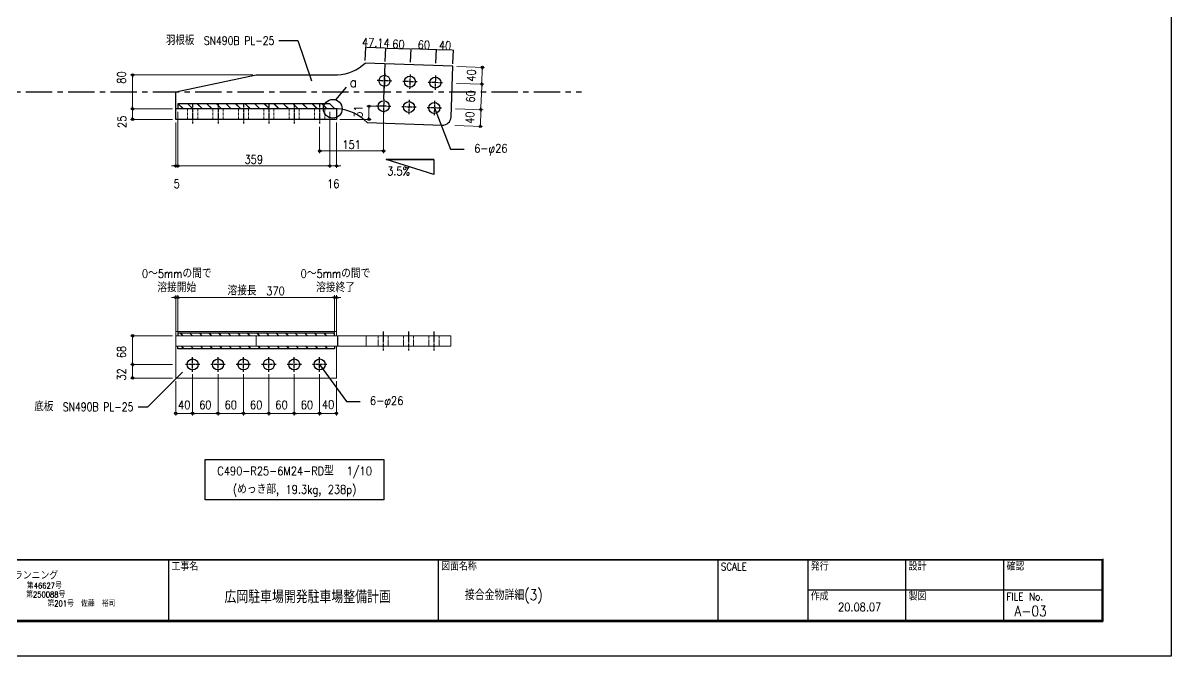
# Model space of a CAD drawing. Extents: x 89504 to 820828, y -112826 to 219894.
# Drawn here: x 812910 to 815623, y -108856 to -107361 of the extents above; entities that cross this region are included whole.
import ezdxf
from ezdxf.enums import TextEntityAlignment as Align

# ---------------------------------------------------------------- set-up
doc = ezdxf.new("R2010")
doc.units = 0
doc.header["$MEASUREMENT"] = 0
for name, pattern in [('CENTER', [2, 1.25, -0.25, 0.25, -0.25]), ('CENTER1', [10, 6.25, -1.25, 1.25, -1.25]), ('DUMMY', [0])]:
    doc.linetypes.add(name, pattern=pattern)
doc.layers.get('0').update_dxf_attribs({"color": 3, "linetype": 'CONTINUOUS'})
doc.layers.get('Defpoints').update_dxf_attribs({"linetype": 'CONTINUOUS'})
for name, color, linetype, plot in [('00_ADDL', 253, 'CONTINUOUS', False), ('_1-F_ADDL', 8, 'DUMMY', False), ('waku$0$DEF', 161, 'CONTINUOUS', False)]:
    doc.layers.add(name, color=color, linetype=linetype, plot=plot)
for name, color, linetype in [('00_修正第五回', 2, 'CONTINUOUS'), ('I図面枠', 211, 'CONTINUOUS'), ('waku$0$MOJI', 7, 'CONTINUOUS'), ('waku$0$ZATU', 3, 'CONTINUOUS'), ('waku$0$図面０-KIJUN', 7, 'CONTINUOUS'), ('寸法', 4, 'CONTINUOUS'), ('金物', 7, 'CONTINUOUS')]:
    doc.layers.add(name, color=color, linetype=linetype)
doc.styles.add('DRACAD', font='txt', dxfattribs={"width": 0.85, "bigfont": 'extfont2'})
doc.styles.add('KANJI', font='simplex.shx', dxfattribs={"width": 0.7, "bigfont": 'extfont2.shx'})
doc.styles.add('S020', font='simplex.shx', dxfattribs={"width": 0.8, "height": 100, "bigfont": 'extfont2.shx'})
doc.styles.get("Standard").update_dxf_attribs({"font": 'arial.ttf'})
doc.styles.add('waku$0$DRACAD', font='txt', dxfattribs={"width": 0.85, "bigfont": 'extfont2'})
doc.dimstyles.new('ISO-25', dxfattribs={"dimtxt": 2.5, "dimasz": 2.5, "dimexe": 1.25, "dimexo": 0.625, "dimtad": 1, "dimdec": 4, "dimdsep": 46, "dimtxsty": 'Standard', "dimcen": 2.5, "dimadec": 0, "dimazin": 0, "dimtfac": 1, "dimtdec": 4, "dimtmove": 0, "dimatfit": 3, "dimfxl": 1, "dimtolj": 1, "dimtzin": 0, "dimarcsym": 0})
doc.dimstyles.new('S5', dxfattribs={"dimscale": 5, "dimtxt": 4, "dimasz": 1, "dimexe": 1, "dimexo": 1.5, "dimgap": 1, "dimtad": 1, "dimtxsty": 'KANJI', "dimblk": 'ORIGIN', "dimcen": 0, "dimclrd": 256, "dimclre": 256, "dimclrt": 256, "dimadec": 0, "dimazin": 0, "dimtfac": 1, "dimtmove": 2, "dimatfit": 2, "dimfxl": 1, "dimtolj": 2, "dimlwd": 5, "dimlwe": 5, "dimarcsym": 0})

# ---------------------------------------------------------------- blocks, each defined once
blk = doc.blocks.new('waku')
at = {"layer": 'waku$0$DEF'}
blk.add_lwpolyline([(-76102, 40666), (92098, 40666), (92098, -78134), (-76102, -78134)], close=True, dxfattribs=at)
at = {"layer": 'waku$0$ZATU', "color": 5}
for p, q in [((-69538, -69001), (85614, -69001)), ((-69490, -69048), (85566, -69048)), ((-2644, -69048), (-2644, -74759)), ((22842, -69048), (22842, -74759)), ((49272, -69048), (49272, -74759)), ((57768, -69048), (57768, -74759)), ((67018, -69048), (67018, -74759)), ((76269, -69048), (76269, -74759)), ((85566, -69048), (85566, -74759)), ((85614, -69001), (85614, -74806)), ((85661, -68954), (85661, -74854)), ((57768, -71880), (85566, -71880)), ((-69585, -74854), (85661, -74854)), ((-69538, -74806), (85614, -74806)), ((-69490, -74759), (85566, -74759))]:
    blk.add_line(p, q, dxfattribs=at)
at = {"layer": 'waku$0$MOJI', "style": 'waku$0$DRACAD', "width": 0.85}
for s, height, p in [('広岡駐車場開発駐車場整備計画', 1200.08, (10506, -72478)), ('20.08.07', 800.1, (62673, -73506))]:
    blk.add_text(s, height=height, dxfattribs=at).set_placement(p, align=Align.MIDDLE)
at = {"layer": 'waku$0$ZATU', "color": 5, "style": 'waku$0$DRACAD', "width": 0.85}
for s, p in [('工事名', (-2361, -70040)), ('図面名称', (23125, -70040)), ('SCALE', (49556, -70040)), ('発行', (58051, -70040)), ('設計', (67301, -70040)), ('確認', (76552, -70040)), ('作成', (58051, -72871)), ('製図', (67301, -72871)), ('FILE No.', (76552, -72871))]:
    blk.add_text(s, height=707.9, dxfattribs=at).set_placement(p)
at = {"layer": 'waku$0$図面０-KIJUN', "linetype": 'Continuous', "style": 'waku$0$DRACAD', "width": 0.85}
for s, height, p in [('   株式会社\u3000エス・ティプランニング', 700, (-28130, -70881)), ('      設計事務所登録 \u3000(東京都）  第46627号', 550, (-28130, -71755)), ('      一級建築士登録\u3000 (大臣）   第250088号', 550, (-28130, -72600)), ('      構造設計一級建築士            第201号\u3000佐藤\u3000裕司', 550, (-28130, -73445))]:
    blk.add_text(s, height=height, dxfattribs=at).set_placement(p)
blk = doc.blocks.new('_ORIGIN')
at = {"color": 0, "linetype": 'ByBlock'}
blk.add_line((0, 0), (-1, 0), dxfattribs=at)
blk.add_circle((0, 0), 0.5, dxfattribs=at)
blk = doc.blocks.new('*D69')
at = {"layer": 'Defpoints', "color": 0, "transparency": 16777216}
for p in [(813271.2, -108099.6), (813169.4, -108167.6), (813271.2, -108167.6)]:
    blk.add_point(p, dxfattribs=at)
at = {"layer": '寸法', "lineweight": 5, "transparency": 16777216}
for p, q in [((813263.7, -108099.6), (813164.4, -108099.6)), ((813169.4, -108104.6), (813169.4, -108162.6)), ((813263.7, -108167.6), (813164.4, -108167.6))]:
    blk.add_line(p, q, dxfattribs=at)
at = {"layer": '寸法', "lineweight": 5, "transparency": 16777216, "xscale": 5, "yscale": 5, "zscale": 5}
for p, rotation in [((813169.4, -108099.6), 90), ((813169.4, -108167.6), 270)]:
    blk.add_blockref('_ORIGIN', p, dxfattribs=dict(at, rotation=rotation))
at = {"layer": '寸法', "transparency": 16777216, "insert": (813143.2, -108138.1), "char_height": 20, "attachment_point": 5, "rotation": 90, "style": 'DRACAD'}
blk.add_mtext('\\A2;68', dxfattribs=at)
blk = doc.blocks.new('*D70')
at = {"layer": 'Defpoints', "color": 0, "transparency": 16777216}
for p in [(813271.2, -108167.6), (813169.4, -108199.6), (813271.2, -108199.6)]:
    blk.add_point(p, dxfattribs=at)
at = {"layer": '寸法', "lineweight": 5, "transparency": 16777216}
for p, q in [((813263.7, -108167.6), (813164.4, -108167.6)), ((813169.4, -108172.6), (813169.4, -108194.6)), ((813263.7, -108199.6), (813164.4, -108199.6))]:
    blk.add_line(p, q, dxfattribs=at)
at = {"layer": '寸法', "lineweight": 5, "transparency": 16777216, "xscale": 5, "yscale": 5, "zscale": 5}
for p, rotation in [((813169.4, -108167.6), 90), ((813169.4, -108199.6), 270)]:
    blk.add_blockref('_ORIGIN', p, dxfattribs=dict(at, rotation=rotation))
at = {"layer": '寸法', "transparency": 16777216, "insert": (813143.2, -108191), "char_height": 20, "attachment_point": 5, "rotation": 90, "style": 'DRACAD'}
blk.add_mtext('\\A2;32', dxfattribs=at)
blk = doc.blocks.new('*D71')
at = {"layer": 'Defpoints', "color": 0, "transparency": 16777216}
for p in [(813371.2, -108182.6), (813431.2, -108182.6), (813371.2, -108283.1)]:
    blk.add_point(p, dxfattribs=at)
at = {"layer": '寸法', "lineweight": 5, "transparency": 16777216}
for p, q in [((813371.2, -108190.1), (813371.2, -108288.1)), ((813431.2, -108190.1), (813431.2, -108288.1)), ((813426.2, -108283.1), (813376.2, -108283.1))]:
    blk.add_line(p, q, dxfattribs=at)
at = {"layer": '寸法', "lineweight": 5, "transparency": 16777216, "xscale": 5, "yscale": 5, "zscale": 5, "rotation": 180}
blk.add_blockref('_ORIGIN', (813371.2, -108283.1), dxfattribs=at)
at = {"layer": '寸法', "lineweight": 5, "transparency": 16777216, "xscale": 5, "yscale": 5, "zscale": 5}
blk.add_blockref('_ORIGIN', (813431.2, -108283.1), dxfattribs=at)
at = {"layer": '寸法', "transparency": 16777216, "insert": (813401.2, -108263.1), "char_height": 20, "attachment_point": 5, "style": 'DRACAD'}
blk.add_mtext('\\A2;60', dxfattribs=at)
blk = doc.blocks.new('*D72')
at = {"layer": 'Defpoints', "color": 0, "transparency": 16777216}
for p in [(813311.2, -108182.6), (813271.2, -108199.6), (813271.2, -108283.1)]:
    blk.add_point(p, dxfattribs=at)
at = {"layer": '寸法', "lineweight": 5, "transparency": 16777216}
for p, q in [((813311.2, -108190.1), (813311.2, -108288.1)), ((813271.2, -108207.1), (813271.2, -108288.1)), ((813306.2, -108283.1), (813276.2, -108283.1))]:
    blk.add_line(p, q, dxfattribs=at)
at = {"layer": '寸法', "lineweight": 5, "transparency": 16777216, "xscale": 5, "yscale": 5, "zscale": 5, "rotation": 180}
blk.add_blockref('_ORIGIN', (813271.2, -108283.1), dxfattribs=at)
at = {"layer": '寸法', "lineweight": 5, "transparency": 16777216, "xscale": 5, "yscale": 5, "zscale": 5}
blk.add_blockref('_ORIGIN', (813311.2, -108283.1), dxfattribs=at)
at = {"layer": '寸法', "transparency": 16777216, "insert": (813291.2, -108263.1), "char_height": 20, "attachment_point": 5, "style": 'DRACAD'}
blk.add_mtext('\\A2;40', dxfattribs=at)
blk = doc.blocks.new('*D73')
at = {"layer": 'Defpoints', "color": 0, "transparency": 16777216}
for p in [(813491.2, -108182.6), (813551.2, -108182.6), (813491.2, -108283.1)]:
    blk.add_point(p, dxfattribs=at)
at = {"layer": '寸法', "lineweight": 5, "transparency": 16777216}
for p, q in [((813491.2, -108190.1), (813491.2, -108288.1)), ((813551.2, -108190.1), (813551.2, -108288.1)), ((813546.2, -108283.1), (813496.2, -108283.1))]:
    blk.add_line(p, q, dxfattribs=at)
at = {"layer": '寸法', "lineweight": 5, "transparency": 16777216, "xscale": 5, "yscale": 5, "zscale": 5, "rotation": 180}
blk.add_blockref('_ORIGIN', (813491.2, -108283.1), dxfattribs=at)
at = {"layer": '寸法', "lineweight": 5, "transparency": 16777216, "xscale": 5, "yscale": 5, "zscale": 5}
blk.add_blockref('_ORIGIN', (813551.2, -108283.1), dxfattribs=at)
at = {"layer": '寸法', "transparency": 16777216, "insert": (813521.2, -108263.1), "char_height": 20, "attachment_point": 5, "style": 'DRACAD'}
blk.add_mtext('\\A2;60', dxfattribs=at)
blk = doc.blocks.new('*D74')
at = {"layer": 'Defpoints', "color": 0, "transparency": 16777216}
for p in [(813551.2, -108182.6), (813611.2, -108182.6), (813611.2, -108283.1)]:
    blk.add_point(p, dxfattribs=at)
at = {"layer": '寸法', "lineweight": 5, "transparency": 16777216}
for p, q in [((813551.2, -108190.1), (813551.2, -108288.1)), ((813611.2, -108190.1), (813611.2, -108288.1)), ((813556.2, -108283.1), (813606.2, -108283.1))]:
    blk.add_line(p, q, dxfattribs=at)
at = {"layer": '寸法', "lineweight": 5, "transparency": 16777216, "xscale": 5, "yscale": 5, "zscale": 5, "rotation": 180}
blk.add_blockref('_ORIGIN', (813551.2, -108283.1), dxfattribs=at)
at = {"layer": '寸法', "lineweight": 5, "transparency": 16777216, "xscale": 5, "yscale": 5, "zscale": 5}
blk.add_blockref('_ORIGIN', (813611.2, -108283.1), dxfattribs=at)
at = {"layer": '寸法', "transparency": 16777216, "insert": (813581.2, -108263.1), "char_height": 20, "attachment_point": 5, "style": 'DRACAD'}
blk.add_mtext('\\A2;60', dxfattribs=at)
blk = doc.blocks.new('*D75')
at = {"layer": 'Defpoints', "color": 0, "transparency": 16777216}
for p in [(813611.2, -108182.6), (813651.2, -108199.6), (813611.2, -108283.1)]:
    blk.add_point(p, dxfattribs=at)
at = {"layer": '寸法', "lineweight": 5, "transparency": 16777216}
for p, q in [((813611.2, -108190.1), (813611.2, -108288.1)), ((813651.2, -108207.1), (813651.2, -108288.1)), ((813646.2, -108283.1), (813616.2, -108283.1))]:
    blk.add_line(p, q, dxfattribs=at)
at = {"layer": '寸法', "lineweight": 5, "transparency": 16777216, "xscale": 5, "yscale": 5, "zscale": 5, "rotation": 180}
blk.add_blockref('_ORIGIN', (813611.2, -108283.1), dxfattribs=at)
at = {"layer": '寸法', "lineweight": 5, "transparency": 16777216, "xscale": 5, "yscale": 5, "zscale": 5}
blk.add_blockref('_ORIGIN', (813651.2, -108283.1), dxfattribs=at)
at = {"layer": '寸法', "transparency": 16777216, "insert": (813631.2, -108262.3), "char_height": 20, "attachment_point": 5, "style": 'DRACAD'}
blk.add_mtext('\\A2;40', dxfattribs=at)
blk = doc.blocks.new('*D76')
at = {"layer": 'Defpoints', "color": 0, "transparency": 16777216}
for p in [(813431.2, -108182.6), (813491.2, -108182.6), (813431.2, -108283.1)]:
    blk.add_point(p, dxfattribs=at)
at = {"layer": '寸法', "lineweight": 5, "transparency": 16777216}
for p, q in [((813431.2, -108190.1), (813431.2, -108288.1)), ((813491.2, -108190.1), (813491.2, -108288.1)), ((813486.2, -108283.1), (813436.2, -108283.1))]:
    blk.add_line(p, q, dxfattribs=at)
at = {"layer": '寸法', "lineweight": 5, "transparency": 16777216, "xscale": 5, "yscale": 5, "zscale": 5, "rotation": 180}
blk.add_blockref('_ORIGIN', (813431.2, -108283.1), dxfattribs=at)
at = {"layer": '寸法', "lineweight": 5, "transparency": 16777216, "xscale": 5, "yscale": 5, "zscale": 5}
blk.add_blockref('_ORIGIN', (813491.2, -108283.1), dxfattribs=at)
at = {"layer": '寸法', "transparency": 16777216, "insert": (813461.2, -108263.1), "char_height": 20, "attachment_point": 5, "style": 'DRACAD'}
blk.add_mtext('\\A2;60', dxfattribs=at)
blk = doc.blocks.new('*D77')
at = {"layer": 'Defpoints', "color": 0, "transparency": 16777216}
for p in [(813311.2, -108182.6), (813371.2, -108182.6), (813311.2, -108283.1)]:
    blk.add_point(p, dxfattribs=at)
at = {"layer": '寸法', "lineweight": 5, "transparency": 16777216}
for p, q in [((813311.2, -108190.1), (813311.2, -108288.1)), ((813371.2, -108190.1), (813371.2, -108288.1)), ((813366.2, -108283.1), (813316.2, -108283.1))]:
    blk.add_line(p, q, dxfattribs=at)
at = {"layer": '寸法', "lineweight": 5, "transparency": 16777216, "xscale": 5, "yscale": 5, "zscale": 5, "rotation": 180}
blk.add_blockref('_ORIGIN', (813311.2, -108283.1), dxfattribs=at)
at = {"layer": '寸法', "lineweight": 5, "transparency": 16777216, "xscale": 5, "yscale": 5, "zscale": 5}
blk.add_blockref('_ORIGIN', (813371.2, -108283.1), dxfattribs=at)
at = {"layer": '寸法', "transparency": 16777216, "insert": (813341.2, -108263.1), "char_height": 20, "attachment_point": 5, "style": 'DRACAD'}
blk.add_mtext('\\A2;60', dxfattribs=at)
blk = doc.blocks.new('*D81')
at = {"layer": 'Defpoints', "color": 0, "linetype": 'Continuous', "transparency": 16777216}
for p in [(813276.2, -108009.1), (813271.2, -108099.6), (813276.2, -108099.6)]:
    blk.add_point(p, dxfattribs=at)
at = {"layer": '寸法', "linetype": 'Continuous', "lineweight": 5, "transparency": 16777216}
for p, q in [((813266.2, -108009.1), (813261.2, -108009.1)), ((813271.2, -108092.1), (813271.2, -108004.1)), ((813271.2, -108009.1), (813276.2, -108009.1)), ((813276.2, -108092.1), (813276.2, -108004.1)), ((813281.2, -108009.1), (813286.2, -108009.1))]:
    blk.add_line(p, q, dxfattribs=at)
at = {"layer": '寸法', "linetype": 'Continuous', "lineweight": 5, "transparency": 16777216, "xscale": 5, "yscale": 5, "zscale": 5}
blk.add_blockref('_ORIGIN', (813271.2, -108009.1), dxfattribs=at)
at = {"layer": '寸法', "linetype": 'Continuous', "lineweight": 5, "transparency": 16777216, "xscale": 5, "yscale": 5, "zscale": 5, "rotation": 180}
blk.add_blockref('_ORIGIN', (813276.2, -108009.1), dxfattribs=at)
at = {"layer": '寸法', "linetype": 'Continuous', "transparency": 16777216, "insert": (813273.7, -107969.9), "char_height": 20, "attachment_point": 5, "style": 'DRACAD'}
blk.add_mtext('\\A2;0～5mmの間で\\P溶接開始', dxfattribs=at)
blk = doc.blocks.new('*D82')
at = {"layer": 'Defpoints', "color": 0, "linetype": 'Continuous', "transparency": 16777216}
for p in [(813646.2, -108009.1), (813276.2, -108099.6), (813646.2, -108099.6)]:
    blk.add_point(p, dxfattribs=at)
at = {"layer": '寸法', "linetype": 'Continuous', "lineweight": 5, "transparency": 16777216}
for p, q in [((813276.2, -108092.1), (813276.2, -108004.1)), ((813281.2, -108009.1), (813641.2, -108009.1)), ((813646.2, -108092.1), (813646.2, -108004.1))]:
    blk.add_line(p, q, dxfattribs=at)
at = {"layer": '寸法', "linetype": 'Continuous', "lineweight": 5, "transparency": 16777216, "xscale": 5, "yscale": 5, "zscale": 5, "rotation": 180}
blk.add_blockref('_ORIGIN', (813276.2, -108009.1), dxfattribs=at)
at = {"layer": '寸法', "linetype": 'Continuous', "lineweight": 5, "transparency": 16777216, "xscale": 5, "yscale": 5, "zscale": 5}
blk.add_blockref('_ORIGIN', (813646.2, -108009.1), dxfattribs=at)
at = {"layer": '寸法', "linetype": 'Continuous', "transparency": 16777216, "insert": (813461.2, -107994.1), "char_height": 20, "attachment_point": 5, "style": 'DRACAD'}
blk.add_mtext('\\A2;溶接長\u3000370', dxfattribs=at)
blk = doc.blocks.new('*D83')
at = {"layer": 'Defpoints', "color": 0, "linetype": 'Continuous', "transparency": 16777216}
for p in [(813651.2, -108009.1), (813646.2, -108099.6), (813651.2, -108099.6)]:
    blk.add_point(p, dxfattribs=at)
at = {"layer": '寸法', "linetype": 'Continuous', "lineweight": 5, "transparency": 16777216}
for p, q in [((813641.2, -108009.1), (813636.2, -108009.1)), ((813646.2, -108092.1), (813646.2, -108004.1)), ((813646.2, -108009.1), (813651.2, -108009.1)), ((813651.2, -108092.1), (813651.2, -108004.1)), ((813656.2, -108009.1), (813661.2, -108009.1))]:
    blk.add_line(p, q, dxfattribs=at)
at = {"layer": '寸法', "linetype": 'Continuous', "lineweight": 5, "transparency": 16777216, "xscale": 5, "yscale": 5, "zscale": 5}
blk.add_blockref('_ORIGIN', (813646.2, -108009.1), dxfattribs=at)
at = {"layer": '寸法', "linetype": 'Continuous', "lineweight": 5, "transparency": 16777216, "xscale": 5, "yscale": 5, "zscale": 5, "rotation": 180}
blk.add_blockref('_ORIGIN', (813651.2, -108009.1), dxfattribs=at)
at = {"layer": '寸法', "linetype": 'Continuous', "transparency": 16777216, "insert": (813648.7, -107969.9), "char_height": 20, "attachment_point": 5, "style": 'DRACAD'}
blk.add_mtext('\\A2;0～5mmの間で\\P溶接終了', dxfattribs=at)
blk = doc.blocks.new('*D43')
at = {"layer": 'Defpoints', "color": 0, "transparency": 16777216}
for p in [(813928.1, -107463), (813926.7, -107503), (813994.3, -107505.4)]:
    blk.add_point(p, dxfattribs=at)
at = {"layer": '寸法', "lineweight": 5, "transparency": 16777216}
for p, q in [((813935.6, -107463.3), (814000.7, -107465.6)), ((813995.5, -107470.4), (813994.5, -107500.4)), ((813934.2, -107503.3), (813999.3, -107505.5))]:
    blk.add_line(p, q, dxfattribs=at)
at = {"layer": '寸法', "lineweight": 5, "transparency": 16777216, "xscale": 5, "yscale": 5, "zscale": 5}
for p, rotation in [((813995.7, -107465.4), 87.99999999978769), ((813994.3, -107505.4), 267.9999999997877)]:
    blk.add_blockref('_ORIGIN', p, dxfattribs=dict(at, rotation=rotation))
at = {"layer": '寸法', "transparency": 16777216, "insert": (813969.6, -107484.5), "char_height": 20, "attachment_point": 5, "rotation": 88, "style": 'DRACAD'}
blk.add_mtext('\\A2;40', dxfattribs=at)
blk = doc.blocks.new('*D44')
at = {"layer": 'Defpoints', "color": 0, "transparency": 16777216}
for p in [(813924.6, -107563), (813923.2, -107602.9), (813990.8, -107605.3)]:
    blk.add_point(p, dxfattribs=at)
at = {"layer": '寸法', "lineweight": 5, "transparency": 16777216}
for p, q in [((813932.1, -107563.2), (813997.2, -107565.5)), ((813992.1, -107570.3), (813991, -107600.3)), ((813930.7, -107603.2), (813995.8, -107605.5))]:
    blk.add_line(p, q, dxfattribs=at)
at = {"layer": '寸法', "lineweight": 5, "transparency": 16777216, "xscale": 5, "yscale": 5, "zscale": 5}
for p, rotation in [((813992.2, -107565.3), 87.99999999978769), ((813990.8, -107605.3), 267.9999999997877)]:
    blk.add_blockref('_ORIGIN', p, dxfattribs=dict(at, rotation=rotation))
at = {"layer": '寸法', "transparency": 16777216, "insert": (813966.1, -107584.4), "char_height": 20, "attachment_point": 5, "rotation": 88, "style": 'DRACAD'}
blk.add_mtext('\\A2;40', dxfattribs=at)
blk = doc.blocks.new('*D49')
at = {"layer": 'Defpoints', "color": 0, "transparency": 16777216}
for p in [(813926.7, -107503), (813924.6, -107563), (813992.2, -107565.3)]:
    blk.add_point(p, dxfattribs=at)
at = {"layer": '寸法', "lineweight": 5, "transparency": 16777216}
for p, q in [((813934.2, -107503.3), (813999.3, -107505.5)), ((813994.2, -107510.4), (813992.4, -107560.3)), ((813932.1, -107563.2), (813997.2, -107565.5))]:
    blk.add_line(p, q, dxfattribs=at)
at = {"layer": '寸法', "lineweight": 5, "transparency": 16777216, "xscale": 5, "yscale": 5, "zscale": 5}
for p, rotation in [((813994.3, -107505.4), 87.99999999978769), ((813992.2, -107565.3), 267.9999999997877)]:
    blk.add_blockref('_ORIGIN', p, dxfattribs=dict(at, rotation=rotation))
at = {"layer": '寸法', "transparency": 16777216, "insert": (813968, -107534.2), "char_height": 20, "attachment_point": 5, "rotation": 88, "style": 'DRACAD'}
blk.add_mtext('\\A2;60', dxfattribs=at)
blk = doc.blocks.new('*D50')
at = {"layer": 'Defpoints', "color": 0, "linetype": 'Continuous', "transparency": 16777216}
for p in [(813271.2, -107588.4), (813276.2, -107582.4), (813276.2, -107698.1)]:
    blk.add_point(p, dxfattribs=at)
at = {"layer": '寸法', "linetype": 'Continuous', "lineweight": 5, "transparency": 16777216}
for p, q in [((813276.2, -107589.9), (813276.2, -107703.1)), ((813271.2, -107595.9), (813271.2, -107703.1)), ((813266.2, -107698.1), (813261.2, -107698.1)), ((813271.2, -107698.1), (813276.2, -107698.1)), ((813281.2, -107698.1), (813286.2, -107698.1))]:
    blk.add_line(p, q, dxfattribs=at)
at = {"layer": '寸法', "linetype": 'Continuous', "lineweight": 5, "transparency": 16777216, "xscale": 5, "yscale": 5, "zscale": 5}
blk.add_blockref('_ORIGIN', (813271.2, -107698.1), dxfattribs=at)
at = {"layer": '寸法', "linetype": 'Continuous', "lineweight": 5, "transparency": 16777216, "xscale": 5, "yscale": 5, "zscale": 5, "rotation": 180}
blk.add_blockref('_ORIGIN', (813276.2, -107698.1), dxfattribs=at)
at = {"layer": '寸法', "linetype": 'Continuous', "transparency": 16777216, "insert": (813273.7, -107740.6), "char_height": 20, "attachment_point": 5, "style": 'DRACAD'}
blk.add_mtext('\\A2;5', dxfattribs=at)
blk = doc.blocks.new('*D51')
at = {"layer": 'Defpoints', "color": 0, "linetype": 'Continuous', "transparency": 16777216}
for p in [(813276.2, -107563.4), (813635.2, -107563.4), (813635.2, -107698.1)]:
    blk.add_point(p, dxfattribs=at)
at = {"layer": '寸法', "linetype": 'Continuous', "lineweight": 5, "transparency": 16777216}
for p, q in [((813276.2, -107570.9), (813276.2, -107703.1)), ((813635.2, -107570.9), (813635.2, -107703.1)), ((813281.2, -107698.1), (813630.2, -107698.1))]:
    blk.add_line(p, q, dxfattribs=at)
at = {"layer": '寸法', "linetype": 'Continuous', "lineweight": 5, "transparency": 16777216, "xscale": 5, "yscale": 5, "zscale": 5, "rotation": 180}
blk.add_blockref('_ORIGIN', (813276.2, -107698.1), dxfattribs=at)
at = {"layer": '寸法', "linetype": 'Continuous', "lineweight": 5, "transparency": 16777216, "xscale": 5, "yscale": 5, "zscale": 5}
blk.add_blockref('_ORIGIN', (813635.2, -107698.1), dxfattribs=at)
at = {"layer": '寸法', "linetype": 'Continuous', "transparency": 16777216, "insert": (813455.7, -107683.1), "char_height": 20, "attachment_point": 5, "style": 'DRACAD'}
blk.add_mtext('\\A2;359', dxfattribs=at)
blk = doc.blocks.new('*D52')
at = {"layer": 'Defpoints', "color": 0, "linetype": 'Continuous', "transparency": 16777216}
for p in [(813635.2, -107563.4), (813651.2, -107588.4), (813651.2, -107698.1)]:
    blk.add_point(p, dxfattribs=at)
at = {"layer": '寸法', "linetype": 'Continuous', "lineweight": 5, "transparency": 16777216}
for p, q in [((813635.2, -107570.9), (813635.2, -107703.1)), ((813651.2, -107595.9), (813651.2, -107703.1)), ((813630.2, -107698.1), (813625.2, -107698.1)), ((813635.2, -107698.1), (813651.2, -107698.1)), ((813656.2, -107698.1), (813661.2, -107698.1))]:
    blk.add_line(p, q, dxfattribs=at)
at = {"layer": '寸法', "linetype": 'Continuous', "lineweight": 5, "transparency": 16777216, "xscale": 5, "yscale": 5, "zscale": 5}
blk.add_blockref('_ORIGIN', (813635.2, -107698.1), dxfattribs=at)
at = {"layer": '寸法', "linetype": 'Continuous', "lineweight": 5, "transparency": 16777216, "xscale": 5, "yscale": 5, "zscale": 5, "rotation": 180}
blk.add_blockref('_ORIGIN', (813651.2, -107698.1), dxfattribs=at)
at = {"layer": '寸法', "linetype": 'Continuous', "transparency": 16777216, "insert": (813643.2, -107740.6), "char_height": 20, "attachment_point": 5, "style": 'DRACAD'}
blk.add_mtext('\\A2;16', dxfattribs=at)
blk = doc.blocks.new('*D94')
at = {"layer": 'Defpoints', "color": 0, "transparency": 16777216}
for p in [(813762.4, -107557.3), (813611.2, -107598.4), (813611.2, -107663.1)]:
    blk.add_point(p, dxfattribs=at)
at = {"layer": '寸法', "lineweight": 5, "transparency": 16777216}
for p, q in [((813762.4, -107564.8), (813762.4, -107668.1)), ((813611.2, -107605.9), (813611.2, -107668.1)), ((813757.4, -107663.1), (813616.2, -107663.1))]:
    blk.add_line(p, q, dxfattribs=at)
at = {"layer": '寸法', "lineweight": 5, "transparency": 16777216, "xscale": 5, "yscale": 5, "zscale": 5, "rotation": 180}
blk.add_blockref('_ORIGIN', (813611.2, -107663.1), dxfattribs=at)
at = {"layer": '寸法', "lineweight": 5, "transparency": 16777216, "xscale": 5, "yscale": 5, "zscale": 5}
blk.add_blockref('_ORIGIN', (813762.4, -107663.1), dxfattribs=at)
at = {"layer": '寸法', "transparency": 16777216, "insert": (813686.8, -107648.1), "char_height": 20, "attachment_point": 5, "style": 'DRACAD'}
blk.add_mtext('\\A2;151', dxfattribs=at)
blk = doc.blocks.new('*D95')
at = {"layer": 'Defpoints', "color": 0, "transparency": 16777216}
for p in [(813762.4, -107557.3), (813651.2, -107588.4), (813727.8, -107588.4)]:
    blk.add_point(p, dxfattribs=at)
at = {"layer": '寸法', "lineweight": 5, "transparency": 16777216}
for p, q in [((813754.9, -107557.3), (813722.8, -107557.3)), ((813727.8, -107562.3), (813727.8, -107583.4)), ((813658.7, -107588.4), (813732.8, -107588.4))]:
    blk.add_line(p, q, dxfattribs=at)
at = {"layer": '寸法', "lineweight": 5, "transparency": 16777216, "xscale": 5, "yscale": 5, "zscale": 5}
for p, rotation in [((813727.8, -107557.3), 90), ((813727.8, -107588.4), 270)]:
    blk.add_blockref('_ORIGIN', p, dxfattribs=dict(at, rotation=rotation))
at = {"layer": '寸法', "transparency": 16777216, "insert": (813702.4, -107570.2), "char_height": 20, "attachment_point": 5, "rotation": 90, "style": 'DRACAD'}
blk.add_mtext('\\A2;31', dxfattribs=at)
blk = doc.blocks.new('*D96')
at = {"layer": 'Defpoints', "color": 0, "transparency": 16777216}
for p in [(813169.4, -107483.4), (813461.2, -107483.4), (813271.2, -107563.4)]:
    blk.add_point(p, dxfattribs=at)
at = {"layer": '寸法', "lineweight": 5, "transparency": 16777216}
for p, q in [((813453.7, -107483.4), (813164.4, -107483.4)), ((813169.4, -107558.4), (813169.4, -107488.4)), ((813263.7, -107563.4), (813164.4, -107563.4))]:
    blk.add_line(p, q, dxfattribs=at)
at = {"layer": '寸法', "lineweight": 5, "transparency": 16777216, "xscale": 5, "yscale": 5, "zscale": 5}
for p, rotation in [((813169.4, -107483.4), 90), ((813169.4, -107563.4), 270)]:
    blk.add_blockref('_ORIGIN', p, dxfattribs=dict(at, rotation=rotation))
at = {"layer": '寸法', "transparency": 16777216, "insert": (813143.2, -107489.5), "char_height": 20, "attachment_point": 5, "rotation": 90, "style": 'DRACAD'}
blk.add_mtext('\\A2;80', dxfattribs=at)
blk = doc.blocks.new('*D97')
at = {"layer": 'Defpoints', "color": 0, "transparency": 16777216}
for p in [(813169.4, -107563.4), (813271.2, -107563.4), (813271.2, -107588.4)]:
    blk.add_point(p, dxfattribs=at)
at = {"layer": '寸法', "lineweight": 5, "transparency": 16777216}
for p, q in [((813263.7, -107563.4), (813164.4, -107563.4)), ((813263.7, -107588.4), (813164.4, -107588.4)), ((813169.4, -107583.4), (813169.4, -107568.4))]:
    blk.add_line(p, q, dxfattribs=at)
at = {"layer": '寸法', "lineweight": 5, "transparency": 16777216, "xscale": 5, "yscale": 5, "zscale": 5}
for p, rotation in [((813169.4, -107563.4), 90), ((813169.4, -107588.4), 270)]:
    blk.add_blockref('_ORIGIN', p, dxfattribs=dict(at, rotation=rotation))
at = {"layer": '寸法', "transparency": 16777216, "insert": (813144.4, -107594.2), "char_height": 20, "attachment_point": 5, "rotation": 90, "style": 'DRACAD'}
blk.add_mtext('\\A2;25', dxfattribs=at)
blk = doc.blocks.new('*D331')
at = {"layer": 'Defpoints', "color": 0, "transparency": 16777216}
for p in [(813887.1, -107423.7), (813885.8, -107461.5), (813925.8, -107462.9)]:
    blk.add_point(p, dxfattribs=at)
at = {"layer": '寸法', "color": 0, "lineweight": -2, "transparency": 16777216}
for p, q in [((813886, -107455.5), (813887.2, -107422.5)), ((813924.6, -107425), (813889.6, -107423.8)), ((813926, -107456.9), (813927.1, -107423.9))]:
    blk.add_line(p, q, dxfattribs=at)
at = {"layer": '寸法', "color": 0, "transparency": 16777216}
for points in [[(813889.6, -107423.4), (813889.6, -107424.2), (813887.1, -107423.7)], [(813924.6, -107424.6), (813924.6, -107425.4), (813927.1, -107425.1)]]:
    blk.add_solid(points, dxfattribs=at)
at = {"layer": '寸法', "color": 0, "transparency": 16777216, "insert": (813907.5, -107413.8), "char_height": 20, "attachment_point": 5, "rotation": 358, "style": 'DRACAD'}
blk.add_mtext('\\A1;40', dxfattribs=at)
blk = doc.blocks.new('*D332')
at = {"layer": 'Defpoints', "color": 0, "transparency": 16777216}
for p in [(813827.1, -107421.9), (813825.8, -107459.4), (813885.8, -107461.5)]:
    blk.add_point(p, dxfattribs=at)
at = {"layer": '寸法', "color": 0, "lineweight": -2, "transparency": 16777216}
for p, q in [((813826, -107453.5), (813827.2, -107420.6)), ((813884.6, -107423.9), (813829.6, -107421.9)), ((813886, -107455.5), (813887.1, -107422.7))]:
    blk.add_line(p, q, dxfattribs=at)
at = {"layer": '寸法', "color": 0, "transparency": 16777216}
for points in [[(813829.7, -107421.5), (813829.6, -107422.4), (813827.1, -107421.9)], [(813884.6, -107423.4), (813884.6, -107424.3), (813887.1, -107423.9)]]:
    blk.add_solid(points, dxfattribs=at)
at = {"layer": '寸法', "color": 0, "transparency": 16777216, "insert": (813857.5, -107412.3), "char_height": 20, "attachment_point": 5, "rotation": 358, "style": 'DRACAD'}
blk.add_mtext('\\A1;60', dxfattribs=at)
blk = doc.blocks.new('*D333')
at = {"layer": 'Defpoints', "color": 0, "transparency": 16777216}
for p in [(813767.1, -107420.5), (813765.9, -107457.4), (813825.8, -107459.4)]:
    blk.add_point(p, dxfattribs=at)
at = {"layer": '寸法', "color": 0, "lineweight": -2, "transparency": 16777216}
for p, q in [((813766.1, -107451.4), (813767.2, -107419.2)), ((813824.6, -107422.5), (813769.6, -107420.6)), ((813826, -107453.5), (813827.2, -107421.3))]:
    blk.add_line(p, q, dxfattribs=at)
at = {"layer": '寸法', "color": 0, "transparency": 16777216}
for points in [[(813769.7, -107420.1), (813769.6, -107421), (813767.1, -107420.5)], [(813824.6, -107422.1), (813824.6, -107422.9), (813827.1, -107422.6)]]:
    blk.add_solid(points, dxfattribs=at)
at = {"layer": '寸法', "color": 0, "transparency": 16777216, "insert": (813797.5, -107410.9), "char_height": 20, "attachment_point": 5, "rotation": 358, "style": 'DRACAD'}
blk.add_mtext('\\A1;60', dxfattribs=at)
blk = doc.blocks.new('*D334')
at = {"layer": 'Defpoints', "color": 0, "transparency": 16777216}
for p in [(813720, -107418.8), (813718.7, -107455.7), (813765.9, -107457.4)]:
    blk.add_point(p, dxfattribs=at)
at = {"layer": '寸法', "color": 0, "lineweight": -2, "transparency": 16777216}
for p, q in [((813719, -107449.7), (813720.1, -107417.6)), ((813764.7, -107420.4), (813722.5, -107418.9)), ((813766.1, -107451.4), (813767.2, -107419.2))]:
    blk.add_line(p, q, dxfattribs=at)
at = {"layer": '寸法', "color": 0, "transparency": 16777216}
for points in [[(813722.5, -107418.5), (813722.5, -107419.3), (813720, -107418.8)], [(813764.7, -107420), (813764.6, -107420.8), (813767.1, -107420.5)]]:
    blk.add_solid(points, dxfattribs=at)
at = {"layer": '寸法', "color": 0, "transparency": 16777216, "insert": (813744, -107407.5), "char_height": 20, "attachment_point": 5, "rotation": 358, "style": 'DRACAD'}
blk.add_mtext('\\A1;47.14', dxfattribs=at)

msp = doc.modelspace()

# ---------------------------------------------------------------- hatches: boundary and pattern name
at = {"layer": '金物', "ltscale": 6}
h = msp.add_hatch(dxfattribs=at)
h.set_pattern_fill('JIS_LC_20', color=256, scale=0.8, angle=90)
h.set_pattern_definition([(135, (811367.216, -110642.432), (-11.31371, -11.31371), []), (135, (811367.216, -110642.112), (-11.31371, -11.31371), [])])
h.paths.add_polyline_path([(813455.21647, -107563.43157), (813276.21647, -107563.43157), (813276.21647, -107551.43157), (813455.21647, -107551.43157)])
h.paths.add_polyline_path([(813635.21647, -107563.43157), (813455.21647, -107563.43157), (813455.21647, -107551.43157), (813635.21647, -107551.43157)])
h.paths.add_polyline_path([(813633.21647, -107563.43157), (813635.21647, -107557.43157)], flags=17)
h = msp.add_hatch(dxfattribs=at)
h.set_pattern_fill('JIS_LC_20', color=256, scale=0.8, angle=90)
h.set_pattern_definition([(135, (811366.216, -111178.574), (-11.31371, -11.31371), []), (135, (811366.216, -111178.254), (-11.31371, -11.31371), [])])
h.paths.add_polyline_path([(813454.21647, -108099.57408), (813276.21647, -108099.57408), (813276.21647, -108093.57408), (813454.21647, -108093.57408)])
h.paths.add_polyline_path([(813637.21647, -108099.57408), (813454.21647, -108099.57408), (813454.21647, -108093.57408), (813637.21647, -108093.57408)])
h.paths.add_polyline_path([(813646.21647, -108099.57408), (813637.21647, -108099.57408), (813637.21647, -108093.57408), (813646.21647, -108093.57408)])
h = msp.add_hatch(dxfattribs=at)
h.set_pattern_fill('JIS_LC_20', color=256, scale=0.8, angle=90)
h.set_pattern_definition([(135, (811366.216, -111184.574), (-11.31371, -11.31371), []), (135, (811366.216, -111184.254), (-11.31371, -11.31371), [])])
h.paths.add_polyline_path([(813454.21647, -108124.57408), (813276.21647, -108124.57408), (813276.21647, -108130.57408), (813454.21647, -108130.57408)])
h.paths.add_polyline_path([(813637.21647, -108124.57408), (813454.21647, -108124.57408), (813454.21647, -108130.57408), (813637.21647, -108130.57408)])
h.paths.add_polyline_path([(813646.21647, -108124.57408), (813637.21647, -108124.57408), (813637.21647, -108130.57408), (813646.21647, -108130.57408)])

# ---------------------------------------------------------------- linework, layer by layer
at = {"layer": '00_ADDL', "linetype": 'Continuous'}
msp.add_line((815622.5901, -108856.41828), (811417.5901, -108856.41828), dxfattribs=at)
at = {"layer": '_1-F_ADDL'}
msp.add_line((813762.96423, -107540.3022), (813765.86089, -107457.35276), dxfattribs=at)
at = {"layer": '寸法'}
for p, q in [((813514.47209, -107401.85847), (813559.97276, -107401.85847)), ((813559.97276, -107401.85847), (813592.09068, -107497.47046)), ((813882.29784, -107561.47978), (813920.59886, -107658.6888)), ((813920.59886, -107658.6888), (813952.74625, -107658.6888)), ((813205.30396, -108267.7931), (813287.30994, -108185.32281)), ((813611.21647, -108167.57408), (813674.48694, -108254.75)), ((813182.55362, -108267.7931), (813205.30396, -108267.7931)), ((813674.48694, -108254.75), (813706.63433, -108254.75))]:
    msp.add_line(p, q, dxfattribs=at)
at = {"layer": '寸法', "linetype": 'CENTER', "ltscale": 5}
for p, q in [((813765.0582, -107480.33875), (813763.87162, -107514.31803)), ((813825.02165, -107482.43272), (813823.83507, -107516.412)), ((813884.9851, -107484.52669), (813883.79852, -107518.50597)), ((813781.45456, -107497.92168), (813747.47527, -107496.7351)), ((813781.45456, -107497.92168), (813747.47527, -107496.7351)), ((813841.41801, -107500.01565), (813807.43872, -107498.82907)), ((813901.38146, -107502.10962), (813867.40217, -107500.92304)), ((813762.96423, -107540.3022), (813761.77765, -107574.28148)), ((813779.36059, -107557.88513), (813745.3813, -107556.69855)), ((813839.32404, -107559.9791), (813805.34475, -107558.79252)), ((813822.92768, -107542.39617), (813821.7411, -107576.37545)), ((813899.28749, -107562.07307), (813865.3082, -107560.88649)), ((813882.89113, -107544.49014), (813881.70455, -107578.46942))]:
    msp.add_line(p, q, dxfattribs=at)
at = {"layer": '寸法', "ltscale": 4}
msp.add_line((813649.32244, -107542.53466), (813674.35935, -107512.1475), dxfattribs=at)
at = {"layer": '寸法', "linetype": 'CENTER1', "ltscale": 10}
msp.add_line((811816.92787, -107523.43157), (814230.10203, -107523.43157), dxfattribs=at)
at = {"layer": '寸法', "linetype": 'CENTER1'}
for p, q in [((813311.21647, -107553.43157), (813311.21647, -107598.43157)), ((813371.21647, -107553.43157), (813371.21647, -107598.43157)), ((813431.21647, -107553.43157), (813431.21647, -107598.43157)), ((813491.21647, -107553.43157), (813491.21647, -107598.43157)), ((813551.21647, -107553.43157), (813551.21647, -107598.43157)), ((813611.21647, -107553.43157), (813611.21647, -107598.43157)), ((813761.21647, -108089.57408), (813761.21647, -108134.57408)), ((813821.21647, -108089.57408), (813821.21647, -108134.57408)), ((813881.21647, -108089.57408), (813881.21647, -108134.57408)), ((813311.21647, -108184.57408), (813311.21647, -108150.57408)), ((813371.21647, -108184.57408), (813371.21647, -108150.57408)), ((813431.21647, -108184.57408), (813431.21647, -108150.57408)), ((813491.21647, -108184.57408), (813491.21647, -108150.57408)), ((813551.21647, -108184.57408), (813551.21647, -108150.57408)), ((813611.21647, -108184.57408), (813611.21647, -108150.57408)), ((813328.21647, -108167.57408), (813294.21647, -108167.57408)), ((813388.21647, -108167.57408), (813354.21647, -108167.57408)), ((813448.21647, -108167.57408), (813414.21647, -108167.57408)), ((813508.21647, -108167.57408), (813474.21647, -108167.57408)), ((813568.21647, -108167.57408), (813534.21647, -108167.57408)), ((813628.21647, -108167.57408), (813594.21647, -108167.57408))]:
    msp.add_line(p, q, dxfattribs=at)
at = {"layer": '寸法', "linetype": 'Continuous'}
for p, q in [((813880.66251, -107683.27018), (813768.6789, -107683.27018)), ((813768.6789, -107683.27018), (813880.66251, -107683.27018)), ((813880.66251, -107718.31392), (813768.6789, -107683.27018)), ((813880.66251, -107683.27018), (813880.66251, -107718.31392))]:
    msp.add_line(p, q, dxfattribs=at)
at = {"layer": '寸法'}
msp.add_lwpolyline([(813341.16369, -108392.06701), (813763.24094, -108392.06701), (813763.24094, -108487.36383), (813341.16369, -108487.36383)], close=True, dxfattribs=at)
at = {"layer": '寸法', "linetype": 'Continuous'}
msp.add_circle((813642.31647, -107563.43157), 22.04007, dxfattribs=at)
at = {"layer": '金物'}
for p, q in [((813925.76342, -107462.93668), (813718.748, -107455.70754)), ((813271.21647, -107523.43157), (813461.21647, -107483.43157)), ((813271.21647, -107523.43157), (813461.21647, -107483.43157)), ((813461.21647, -107483.43157), (813461.21647, -107483.43157)), ((813461.21647, -107483.43157), (813653.21647, -107483.43157)), ((813921.57548, -107582.86358), (813925.76342, -107462.93668)), ((813925.76342, -107462.93668), (813925.76342, -107462.93668)), ((813271.21647, -107588.43157), (813271.21647, -107523.43157)), ((813271.21647, -107523.43157), (813271.21647, -107523.43157)), ((813653.21647, -107563.43157), (813271.21647, -107563.43157)), ((813271.21647, -107563.43157), (813271.21647, -107563.43157)), ((813635.21647, -107551.43157), (813276.21647, -107551.43157)), ((813651.21647, -107563.43157), (813651.21647, -107563.43157)), ((813651.21647, -107563.43157), (813651.21647, -107588.43157)), ((813651.21647, -107588.43157), (813271.21647, -107588.43157)), ((813271.21647, -107588.43157), (813271.21647, -107588.43157)), ((813651.21647, -107588.43157), (813651.21647, -107588.43157)), ((813651.21647, -107588.43157), (813651.21647, -107588.43157)), ((813723.79939, -107595.96927), (813900.88968, -107602.1534)), ((813646.21647, -108093.57408), (813276.21647, -108093.57408)), ((813646.21647, -108099.57408), (813646.21647, -108093.57408)), ((813646.21647, -108130.57408), (813276.21647, -108130.57408)), ((813646.21647, -108124.57408), (813646.21647, -108130.57408))]:
    msp.add_line(p, q, dxfattribs=at)
at = {"layer": '金物', "lineweight": 18}
for p, q in [((813653.21647, -107483.43157), (813461.21647, -107483.43157)), ((813271.21647, -107523.43157), (813271.21647, -107563.43157)), ((813271.21647, -107563.43157), (813271.21647, -107588.43157)), ((813653.21647, -107563.43157), (813271.21647, -107563.43157)), ((813651.21647, -107588.43157), (813651.21647, -107563.43157)), ((813271.21647, -107588.43157), (813651.21647, -107588.43157)), ((813271.21647, -108089.57408), (813271.21647, -108182.57408)), ((813651.21647, -108089.57408), (813271.21647, -108089.57408)), ((813651.21647, -108089.57408), (813271.21647, -108089.57408)), ((813271.21647, -108089.57408), (813271.21647, -108199.57408)), ((813271.21647, -108099.57408), (813921.21647, -108099.57408)), ((813461.21647, -108099.57408), (813461.21647, -108124.57408)), ((813461.21647, -108099.57408), (813461.21647, -108121.57408)), ((813461.21647, -108099.57408), (813461.21647, -108121.57408)), ((813461.21647, -108099.57408), (813461.21647, -108118.57408)), ((813651.21647, -108099.57408), (813651.21647, -108089.57408)), ((813721.21647, -108124.57408), (813721.21647, -108099.57408)), ((813921.21647, -108124.57408), (813921.21647, -108099.57408)), ((813921.21647, -108124.57408), (813271.21647, -108124.57408)), ((813651.21647, -108182.57408), (813651.21647, -108124.57408)), ((813651.21647, -108199.57408), (813651.21647, -108127.57408)), ((813271.21647, -108199.57408), (813651.21647, -108199.57408))]:
    msp.add_line(p, q, dxfattribs=at)
at = {"layer": '金物', "linetype": 'Continuous'}
for p, q in [((813276.21647, -107551.43157), (813276.21647, -107563.43157)), ((813635.21647, -107551.43157), (813647.21647, -107563.43157)), ((813276.21647, -108093.57408), (813276.21647, -108099.57408)), ((813276.21647, -108130.57408), (813276.21647, -108124.57408))]:
    msp.add_line(p, q, dxfattribs=at)
at = {"layer": '金物', "linetype": 'CENTER1', "lineweight": 18}
for p, q in [((813299.21647, -107588.43157), (813299.21647, -107563.43157)), ((813323.21647, -107588.43157), (813323.21647, -107563.43157)), ((813359.21647, -107588.43157), (813359.21647, -107563.43157)), ((813383.21647, -107588.43157), (813383.21647, -107563.43157)), ((813419.21647, -107588.43157), (813419.21647, -107563.43157)), ((813443.21647, -107588.43157), (813443.21647, -107563.43157)), ((813479.21647, -107588.43157), (813479.21647, -107563.43157)), ((813503.21647, -107588.43157), (813503.21647, -107563.43157)), ((813539.21647, -107588.43157), (813539.21647, -107563.43157)), ((813563.21647, -107588.43157), (813563.21647, -107563.43157)), ((813599.21647, -107588.43157), (813599.21647, -107563.43157)), ((813623.21647, -107588.43157), (813623.21647, -107563.43157))]:
    msp.add_line(p, q, dxfattribs=at)
at = {"layer": '金物', "ltscale": 2}
msp.add_line((813653.21647, -108099.57408), (813653.21647, -108124.57408), dxfattribs=at)
at = {"layer": '金物', "linetype": 'CENTER', "lineweight": 18, "ltscale": 5}
for p, q in [((813749.21647, -108124.57408), (813749.21647, -108099.57408)), ((813773.21647, -108124.57408), (813773.21647, -108099.57408)), ((813809.21647, -108124.57408), (813809.21647, -108099.57408)), ((813833.21647, -108124.57408), (813833.21647, -108099.57408)), ((813869.21647, -108124.57408), (813869.21647, -108099.57408)), ((813893.21647, -108124.57408), (813893.21647, -108099.57408))]:
    msp.add_line(p, q, dxfattribs=at)
at = {"layer": '金物'}
for centre in [(813764.46491, -107497.32839), (813824.42836, -107499.42236), (813884.39181, -107501.51633), (813762.37094, -107557.29184), (813822.33439, -107559.38581), (813882.29784, -107561.47978), (813311.21647, -108167.57408), (813371.21647, -108167.57408), (813431.21647, -108167.57408), (813491.21647, -108167.57408), (813551.21647, -108167.57408), (813611.21647, -108167.57408)]:
    msp.add_circle(centre, 13, dxfattribs=at)
at = {"layer": '金物', "ltscale": 2}
for centre, start, end in [((813645.42655, -107373.70775), 274.06094121, 311.80201103), ((813645.42655, -107673.1554), 44.56291361, 85.93905879)]:
    msp.add_arc(centre, 110, start, end, dxfattribs=at)
at = {"layer": '金物', "linetype": 'Continuous'}
msp.add_arc((813901.58767, -107582.16559), 20, 268, 358, dxfattribs=at)

# ---------------------------------------------------------------- block references
at = {"layer": 'I図面枠', "xscale": 0.025, "yscale": 0.025, "zscale": 0.025}
msp.add_blockref('waku', (813320.15095, -106903.07418), dxfattribs=at)

# ---------------------------------------------------------------- texts
at = {"layer": '00_修正第五回', "style": 'DRACAD', "width": 0.85}
for s, p in [('接合金物詳細(3)', (814046.20778, -108711.78564)), ('A-03', (815290.82774, -108750.08042))]:
    msp.add_text(s, height=25, dxfattribs=at).set_placement(p, align=Align.MIDDLE_CENTER)
at = {"layer": '寸法', "style": 'S020', "width": 0.8}
for s, p in [('羽根板\u3000SN490B PL-25', (813376.14243, -107402.41225)), ('底板\u3000SN490B PL-25', (813054.25428, -108267.66696))]:
    msp.add_text(s, height=20, dxfattribs=at).set_placement(p, align=Align.MIDDLE_CENTER)
at = {"layer": '寸法', "ltscale": 4, "style": 'DRACAD', "width": 0.85}
msp.add_text('a', height=24, dxfattribs=at).set_placement((813699.10359, -107500.6476), align=Align.MIDDLE_RIGHT)
at = {"layer": '寸法', "linetype": 'Continuous', "lineweight": -3, "style": 'DRACAD', "width": 0.85}
msp.add_text('C490-R25-6M24-RD型  1/10', height=20, dxfattribs=at).set_placement((813552.20231, -108419.16722), align=Align.MIDDLE_CENTER)
msp.add_text('(めっき部, 19.3kg, 238p)', height=20, dxfattribs=at).set_placement((813552.20231, -108463.53962), align=Align.MIDDLE)
at = {"layer": '寸法', "char_height": 20, "width": 98.9799312, "attachment_point": 3, "style": 'DRACAD'}
for s, insert in [('6-φ26', (814055.13316, -107646.96547)), ('3.5%', (813824.67071, -107700.79205)), ('6-φ26', (813809.02124, -108243.02667))]:
    msp.add_mtext(s, dxfattribs=dict(at, insert=insert))

# ---------------------------------------------------------------- dimensions: what is measured, and where the dimension line sits
at = {"layer": '寸法'}
for p1, p2, distance, picture, middle in [((813765.86089, -107457.35276), (813718.748, -107455.70754), -36.90648, '*D334', (813744.0178, -107407.46607)), ((813825.82434, -107459.44673), (813765.86089, -107457.35276), -36.90648, '*D333', (813797.50144, -107410.89721)), ((813885.78779, -107461.5407), (813825.82434, -107459.44673), -37.61528, '*D332', (813857.48963, -107412.28282)), ((813925.76342, -107462.93668), (813885.78779, -107461.5407), -37.85327, '*D331', (813907.46748, -107413.78995))]:
    dim = msp.add_aligned_dim(p1=p1, p2=p2, distance=distance, dimstyle='ISO-25', override={"dimtxt": 20, "dimexo": 6, "dimdec": 2, "dimtxsty": 'DRACAD', "dimtmove": 2}, dxfattribs=at)
    dim.commit()
    dim.dimension.update_dxf_attribs({"geometry": picture, "text_midpoint": middle})
for base, p1, p2, angle, picture, middle in [((813169.40858, -107483.43157), (813271.21647, -107563.43157), (813461.21647, -107483.43157), 270, '*D96', (813143.15858, -107489.50461)), ((813994.3248, -107505.35527), (813928.10816, -107463.01856), (813926.71218, -107502.99419), 88, '*D43', (813969.63239, -107484.48081)), ((813992.23083, -107565.31872), (813926.71218, -107502.99419), (813924.61821, -107562.95764), 88, '*D49', (813967.98259, -107534.19193)), ((813169.40858, -107563.43157), (813271.21647, -107588.43157), (813271.21647, -107563.43157), 270, '*D97', (813144.40858, -107594.18734)), ((813990.83485, -107605.29436), (813924.61821, -107562.95764), (813923.22223, -107602.93327), 88, '*D44', (813966.14244, -107584.41989)), ((813169.40858, -108167.57408), (813271.21647, -108099.57408), (813271.21647, -108167.57408), 90, '*D69', (813143.15858, -108138.07408)), ((813169.40858, -108199.57408), (813271.21647, -108167.57408), (813271.21647, -108199.57408), 90, '*D70', (813143.15858, -108191.01797))]:
    dim = msp.add_linear_dim(base=base, p1=p1, p2=p2, angle=angle, dimstyle='S5', override={"dimtxsty": 'DRACAD'}, dxfattribs=at)
    dim.commit()
    dim.dimension.update_dxf_attribs({"geometry": picture, "text_midpoint": middle, "dimtype": 160})
at = {"layer": '寸法', "linetype": 'Continuous'}
for base, p1, p2, picture, middle in [((813635.21647, -107698.11645), (813276.21647, -107563.43157), (813635.21647, -107563.43157), '*D51', (813455.71647, -107683.11645)), ((813651.21647, -107698.11645), (813635.21647, -107563.43157), (813651.21647, -107588.43157), '*D52', (813643.21647, -107740.61645)), ((813276.21647, -107698.11645), (813271.21647, -107588.43157), (813276.21647, -107582.43157), '*D50', (813273.71647, -107740.61645))]:
    dim = msp.add_linear_dim(base=base, p1=p1, p2=p2, dimstyle='S5', override={"dimtxsty": 'DRACAD'}, dxfattribs=at)
    dim.commit()
    dim.dimension.update_dxf_attribs({"geometry": picture, "text_midpoint": middle})
at = {"layer": '寸法'}
dim = msp.add_linear_dim(base=(813611.21647, -107663.12676), p1=(813762.37094, -107557.29184), p2=(813611.21647, -107598.43157), text='151', dimstyle='S5', override={"dimtxsty": 'DRACAD'}, dxfattribs=at)
dim.commit()
dim.dimension.update_dxf_attribs({"geometry": '*D94', "text_midpoint": (813686.79371, -107648.12676)})
dim = msp.add_linear_dim(base=(813727.80897, -107588.43157), p1=(813762.37094, -107557.29184), p2=(813651.21647, -107588.43157), angle=90, text='31', dimstyle='S5', override={"dimtxsty": 'DRACAD'}, dxfattribs=at)
dim.commit()
dim.dimension.update_dxf_attribs({"geometry": '*D95', "text_midpoint": (813702.40309, -107570.16529), "dimtype": 160})
at = {"layer": '寸法', "linetype": 'Continuous'}
for base, p1, p2, text, picture, middle in [((813276.21647, -108009.09475), (813271.21647, -108099.57408), (813276.21647, -108099.57408), '0～<>mmの間で\\P溶接開始', '*D81', (813273.71647, -107969.92809)), ((813651.21647, -108009.09475), (813646.21647, -108099.57408), (813651.21647, -108099.57408), '0～<>mmの間で\\P溶接終了', '*D83', (813648.71647, -107969.92809)), ((813646.21647, -108009.09475), (813276.21647, -108099.57408), (813646.21647, -108099.57408), '溶接長\u3000<>', '*D82', (813461.21647, -107994.09475))]:
    dim = msp.add_linear_dim(base=base, p1=p1, p2=p2, text=text, dimstyle='S5', override={"dimtxsty": 'DRACAD'}, dxfattribs=at)
    dim.commit()
    dim.dimension.update_dxf_attribs({"geometry": picture, "text_midpoint": middle})
at = {"layer": '寸法'}
for base, p1, p2, picture, middle in [((813271.21647, -108283.0534), (813311.21647, -108182.57408), (813271.21647, -108199.57408), '*D72', (813291.21647, -108263.0534)), ((813311.21647, -108283.0534), (813371.21647, -108182.57408), (813311.21647, -108182.57408), '*D77', (813341.21647, -108263.0534)), ((813371.21647, -108283.0534), (813431.21647, -108182.57408), (813371.21647, -108182.57408), '*D71', (813401.21647, -108263.0534)), ((813431.21647, -108283.0534), (813491.21647, -108182.57408), (813431.21647, -108182.57408), '*D76', (813461.21647, -108263.0534)), ((813491.21647, -108283.0534), (813551.21647, -108182.57408), (813491.21647, -108182.57408), '*D73', (813521.21647, -108263.0534)), ((813611.21647, -108283.0534), (813551.21647, -108182.57408), (813611.21647, -108182.57408), '*D74', (813581.21647, -108263.0534)), ((813611.21647, -108283.0534), (813651.21647, -108199.57408), (813611.21647, -108182.57408), '*D75', (813631.21647, -108262.29174))]:
    dim = msp.add_linear_dim(base=base, p1=p1, p2=p2, dimstyle='S5', override={"dimtxsty": 'DRACAD'}, dxfattribs=at)
    dim.commit()
    dim.dimension.update_dxf_attribs({"geometry": picture, "text_midpoint": middle, "dimtype": 160})

doc.saveas('drawing.dxf')
